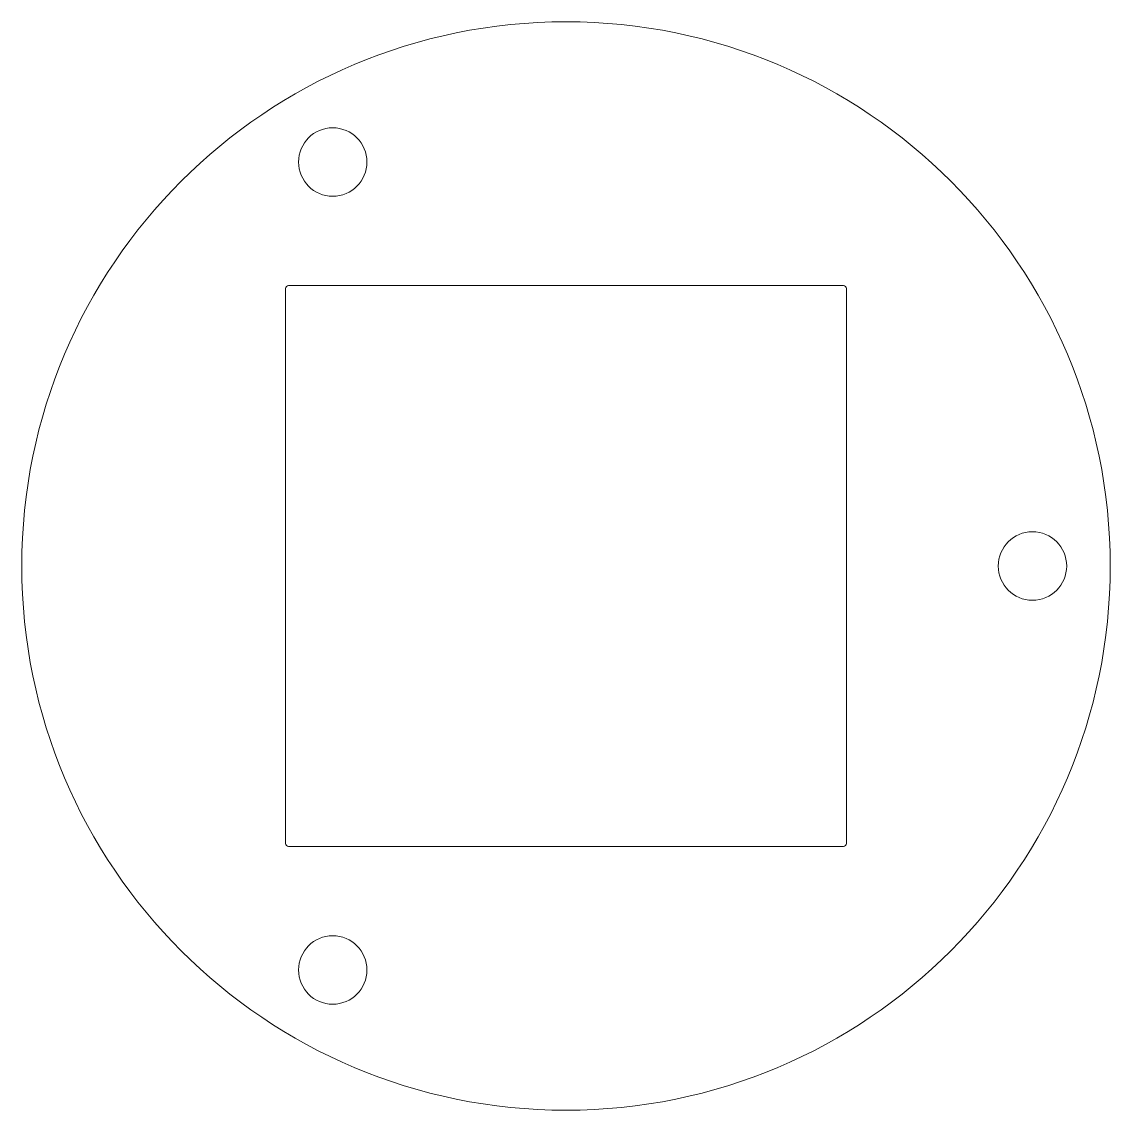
# Model space of a CAD drawing. Extents: x 62 to 238, y 62 to 238.
import ezdxf

# ---------------------------------------------------------------- set-up
doc = ezdxf.new("R2010")
doc.units = 0

msp = doc.modelspace()

# ---------------------------------------------------------------- linework, layer by layer
at = {"color": 1, "lineweight": 13}
for p, q in [((104.900002, 194.600006), (104.900002, 105.400002)), ((105.400002, 195.100006), (194.600006, 195.100006)), ((195.100006, 105.400002), (195.100006, 194.600006)), ((194.600006, 104.900002), (105.400002, 104.900002))]:
    msp.add_line(p, q, dxfattribs=at)
for centre, radius in [((150, 150), 87.5), ((112.5, 214.951904), 5.5), ((225, 150), 5.5), ((112.5, 85.048096), 5.5)]:
    msp.add_circle(centre, radius, dxfattribs=at)
for centre, start, end in [((105.400002, 194.600006), 90.000003, 180.000005), ((194.600006, 194.600006), 0, 90.000003), ((105.400002, 105.400002), 180.000005, 269.999997), ((194.600006, 105.400002), 269.999997, 360)]:
    msp.add_arc(centre, 0.5, start, end, dxfattribs=at)

doc.saveas('drawing.dxf')
